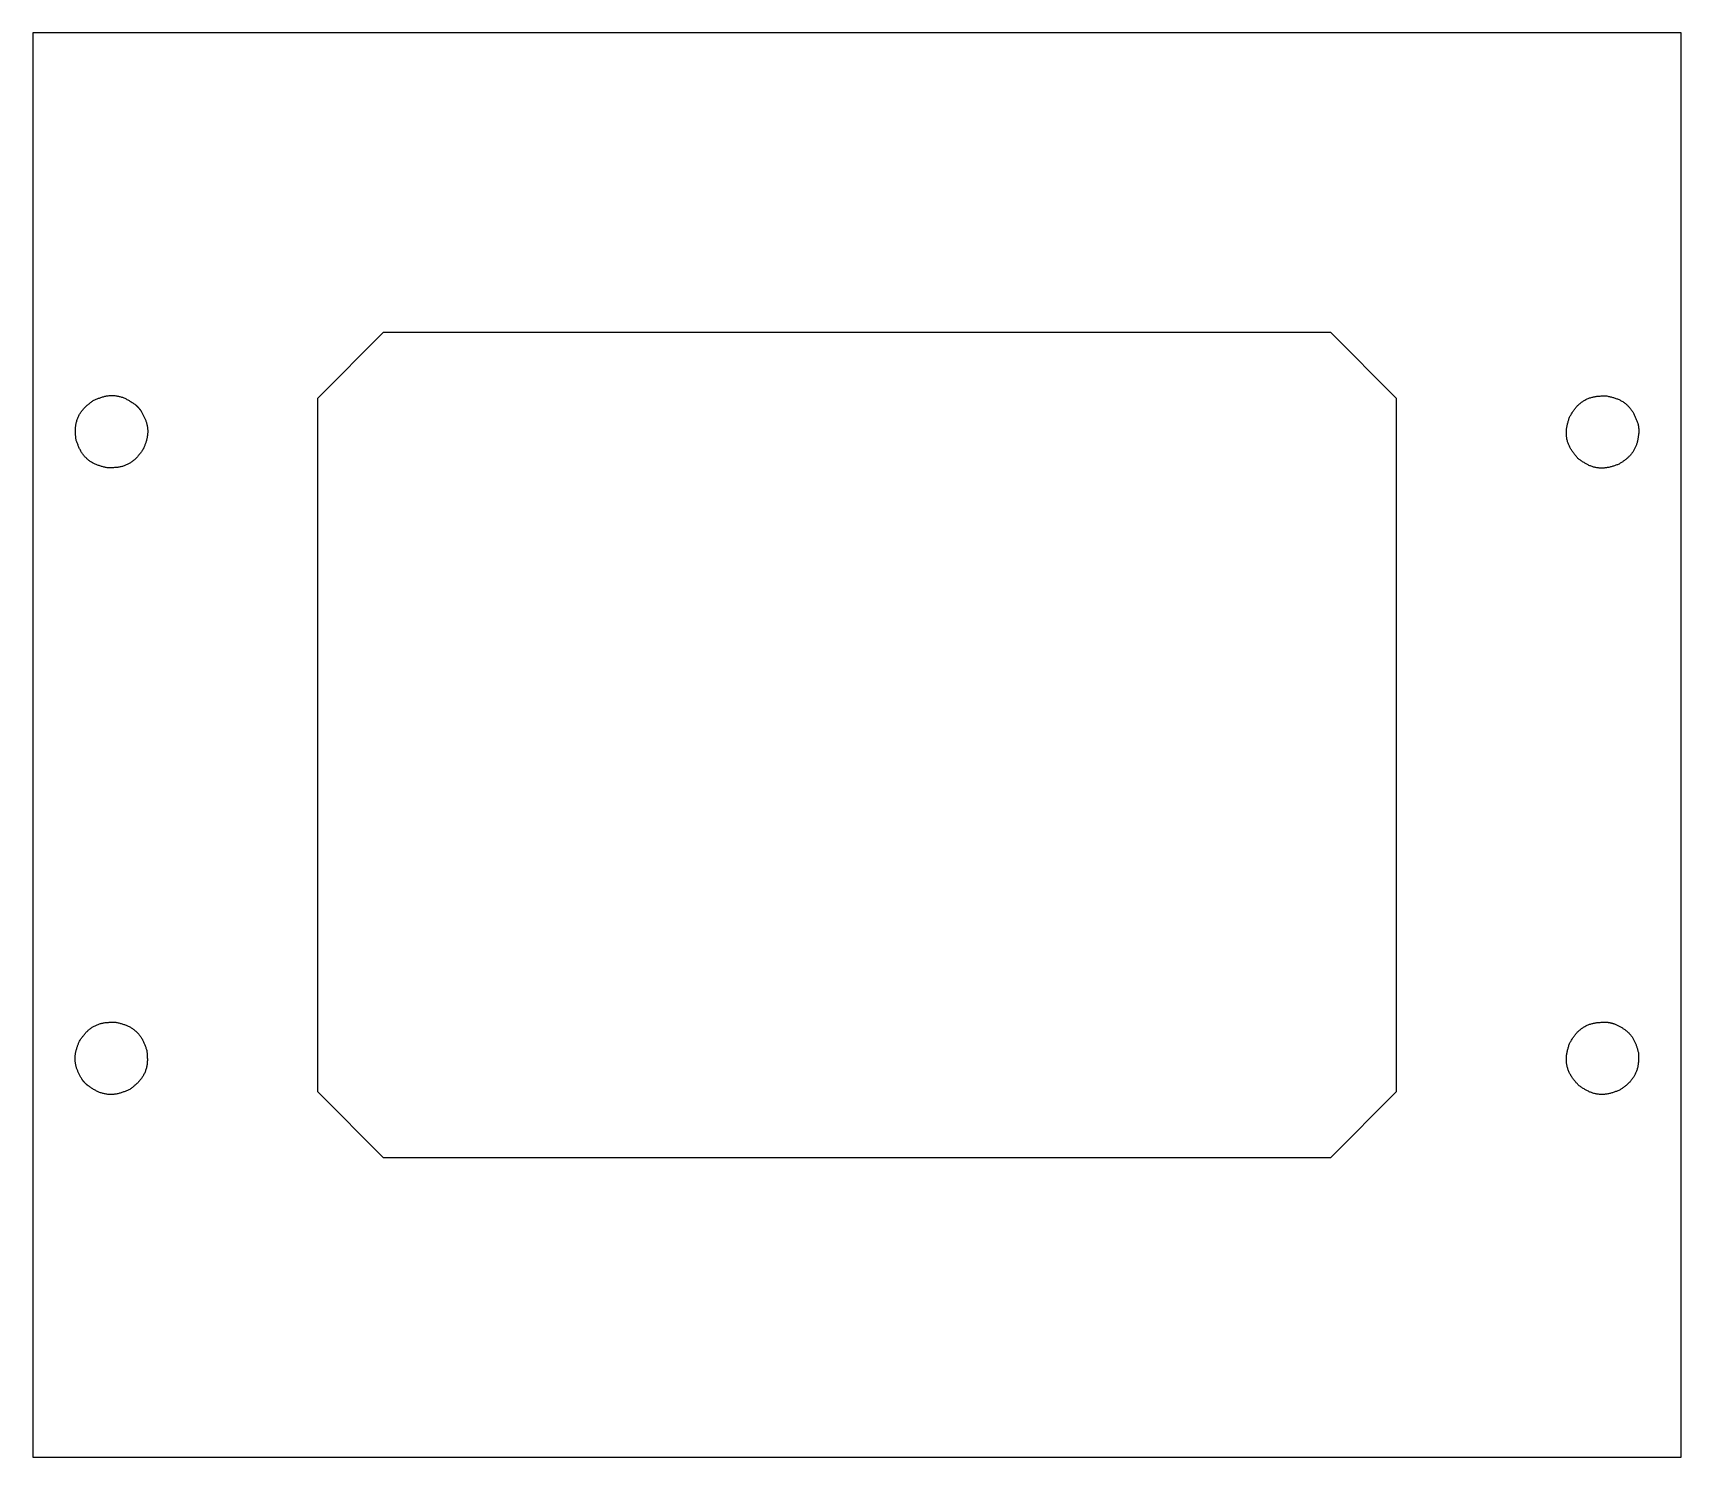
# Model space of a CAD drawing. Extents: x 0 to 125, y 0 to 433.
# Drawn here: x 0.1 to 125.1, y 0.1 to 108.1 of the extents above; entities that cross this region are included whole.
import ezdxf

# ---------------------------------------------------------------- set-up
doc = ezdxf.new("R2010")
doc.units = 0
doc.layers.add('Layer_1', color=7, linetype='CONTINUOUS')

msp = doc.modelspace()

# ---------------------------------------------------------------- linework, layer by layer
at = {"layer": 'Layer_1', "color": 7}
for p, q in [((125.141109, 108.141117), (0.141111, 108.141117)), ((0.141111, 108.141117), (0.141111, 0.141112)), ((125.141109, 0.141112), (125.141109, 108.141117)), ((21.73971, 80.442916), (26.739712, 85.442915)), ((26.739712, 85.442915), (98.542509, 85.442915)), ((98.542509, 85.442915), (103.54251, 80.442916)), ((21.73971, 27.839304), (21.73971, 80.442916)), ((103.54251, 80.442916), (103.54251, 27.839304)), ((8.315909, 79.507516), (8.315909, 79.507516)), ((121.94111, 77.891116), (121.94111, 77.891116)), ((120.040911, 33.006511), (120.040911, 33.006511)), ((3.866312, 28.774702), (3.866312, 28.774702)), ((26.739712, 22.839314), (21.73971, 27.839304)), ((103.54251, 27.839304), (98.542509, 22.839314)), ((98.542509, 22.839314), (26.739712, 22.839314)), ((0.141111, 0.141112), (125.141109, 0.141112))]:
    msp.add_line(p, q, dxfattribs=at)
for points, knots in [([(3.407156, 77.304444), (3.403245, 77.346951), (3.395423, 77.431964), (3.384489, 77.559556), (3.375178, 77.68698), (3.368269, 77.814264), (3.364599, 77.941396), (3.365012, 78.068424), (3.370337, 78.195181), (3.381303, 78.321395), (3.398743, 78.447326), (3.42349, 78.57249), (3.455338, 78.696511), (3.493993, 78.818858), (3.539228, 78.939189), (3.590942, 79.057148), (3.648792, 79.17195), (3.712581, 79.283281), (3.782211, 79.390744), (3.857494, 79.493773), (3.938295, 79.591962), (4.023695, 79.685593), (4.113314, 79.775446), (4.20646, 79.861869), (4.30245, 79.945362), (4.400744, 80.026575), (4.500769, 80.106117), (4.602015, 80.18458), (4.669838, 80.236464), (4.70375, 80.262407)], [0, 0, 0, 0, 0.12806, 0.256115, 0.384175, 0.511336, 0.638498, 0.76568, 0.892342, 1.018993, 1.145606, 1.273549, 1.40154, 1.529546, 1.658286, 1.787012, 1.915753, 2.043763, 2.171759, 2.299707, 2.426359, 2.553049, 2.679749, 2.806966, 2.934161, 3.061357, 3.189448, 3.317534, 3.445626, 3.445626, 3.445626, 3.445626]), ([(4.703758, 80.262407), (4.742976, 80.279262), (4.821411, 80.312972), (4.939381, 80.362799), (5.057692, 80.411032), (5.176611, 80.456935), (5.296389, 80.499712), (5.417328, 80.538573), (5.539528, 80.572677), (5.662955, 80.601249), (5.788113, 80.623576), (5.914799, 80.638717), (6.042592, 80.646752), (6.170896, 80.647796), (6.299317, 80.64196), (6.427484, 80.629227), (6.554544, 80.609685), (6.68014, 80.583423), (6.803861, 80.550411), (6.925112, 80.510652), (7.043465, 80.464148), (7.158904, 80.411859), (7.272055, 80.354392), (7.383023, 80.292499), (7.492128, 80.227052), (7.599608, 80.158497), (7.706668, 80.088575), (7.810702, 80.01418), (7.892083, 79.967908), (7.933717, 79.928437), (7.949879, 79.913654), (7.96594, 79.89875), (7.981973, 79.883821), (7.997937, 79.868819), (8.013823, 79.853736), (8.029614, 79.838554), (8.045294, 79.823257), (8.060846, 79.807829), (8.076255, 79.792253), (8.091516, 79.77653), (8.106628, 79.760662), (8.121588, 79.744649), (8.136394, 79.728491), (8.151039, 79.712191), (8.165523, 79.695748), (8.179842, 79.679164), (8.193993, 79.662439), (8.207973, 79.645575), (8.221799, 79.628587), (8.235492, 79.611491), (8.249071, 79.594303), (8.262553, 79.577038), (8.275959, 79.559712), (8.289307, 79.542339), (8.302618, 79.524935), (8.311479, 79.513322), (8.315909, 79.507516)], [0, 0, 0, 0, 0.128061, 0.256116, 0.384177, 0.511339, 0.638502, 0.765685, 0.892348, 1.019001, 1.145615, 1.273559, 1.40155, 1.529556, 1.658298, 1.787024, 1.915766, 2.043777, 2.171772, 2.299721, 2.426373, 2.553065, 2.679767, 2.806984, 2.934181, 3.061377, 3.189469, 3.317556, 3.445647, 3.467557, 3.489467, 3.511377, 3.533283, 3.555189, 3.577096, 3.599001, 3.620906, 3.642811, 3.664722, 3.686633, 3.708544, 3.730459, 3.752374, 3.774289, 3.796199, 3.818109, 3.840019, 3.861922, 3.883824, 3.905727, 3.927632, 3.949538, 3.971443, 3.993354, 4.015264, 4.037175, 4.037175, 4.037175, 4.037175]), ([(116.674906, 78.994066), (116.696727, 79.030754), (116.740368, 79.104128), (116.80652, 79.21378), (116.873885, 79.322342), (116.943112, 79.429378), (117.014871, 79.534389), (117.089872, 79.636914), (117.168688, 79.736332), (117.251748, 79.831995), (117.339879, 79.923624), (117.433471, 80.010337), (117.532134, 80.091953), (117.63532, 80.168213), (117.742645, 80.238976), (117.853818, 80.304011), (117.968098, 80.362885), (118.085143, 80.415461), (118.20464, 80.461474), (118.326104, 80.500576), (118.449188, 80.53252), (118.573313, 80.558072), (118.698631, 80.578086), (118.824787, 80.593254), (118.951521, 80.60438), (119.078779, 80.612307), (119.206455, 80.617864), (119.334485, 80.62183), (119.419852, 80.62394), (119.462536, 80.624995)], [0, 0, 0, 0, 0.128061, 0.256116, 0.384177, 0.511339, 0.638502, 0.765685, 0.892348, 1.019, 1.145613, 1.273558, 1.401549, 1.529555, 1.658297, 1.787023, 1.915765, 2.043775, 2.171771, 2.299719, 2.426371, 2.553061, 2.679762, 2.806979, 2.934176, 3.061372, 3.189464, 3.317551, 3.445642, 3.445642, 3.445642, 3.445642]), ([(119.462536, 80.624995), (119.504171, 80.615579), (119.58744, 80.596748), (119.712166, 80.567718), (119.836231, 80.537198), (119.959421, 80.504435), (120.081466, 80.468639), (120.20215, 80.428991), (120.321057, 80.384755), (120.437705, 80.335321), (120.552083, 80.279818), (120.663474, 80.217604), (120.771584, 80.148991), (120.875998, 80.07442), (120.976462, 79.994216), (121.072668, 79.90858), (121.163975, 79.818086), (121.250146, 79.723015), (121.330834, 79.623585), (121.405556, 79.520149), (121.473972, 79.412961), (121.536629, 79.302806), (121.594393, 79.189807), (121.647789, 79.074509), (121.697588, 78.957432), (121.744247, 78.838796), (121.789761, 78.719301), (121.8302, 78.597965), (121.868838, 78.512696), (121.879323, 78.456292), (121.883711, 78.434832), (121.887945, 78.413335), (121.892138, 78.391833), (121.896234, 78.370314), (121.900219, 78.348773), (121.90407, 78.327209), (121.907765, 78.305617), (121.91128, 78.283993), (121.914593, 78.262335), (121.917702, 78.240645), (121.920604, 78.218925), (121.923296, 78.197177), (121.925778, 78.175403), (121.928045, 78.153608), (121.930098, 78.131793), (121.931933, 78.10996), (121.933549, 78.088113), (121.934945, 78.066252), (121.936145, 78.044382), (121.937174, 78.022503), (121.938056, 78.000616), (121.938815, 77.978723), (121.939475, 77.956826), (121.94006, 77.934925), (121.940595, 77.913021), (121.940935, 77.898418), (121.941105, 77.891116)], [0, 0, 0, 0, 0.12806, 0.256115, 0.384175, 0.511337, 0.638499, 0.765683, 0.892345, 1.018997, 1.145611, 1.273555, 1.401546, 1.529551, 1.658293, 1.78702, 1.915762, 2.043772, 2.171768, 2.299717, 2.426369, 2.553059, 2.67976, 2.806977, 2.934173, 3.061369, 3.18946, 3.317546, 3.445638, 3.467548, 3.489457, 3.511367, 3.533273, 3.555179, 3.577085, 3.59899, 3.620896, 3.642801, 3.664712, 3.686624, 3.708536, 3.73045, 3.752364, 3.774279, 3.796188, 3.818097, 3.840006, 3.861909, 3.883811, 3.905714, 3.92762, 3.949525, 3.971431, 3.993341, 4.015252, 4.037162, 4.037162, 4.037162, 4.037162]), ([(8.315909, 79.507516), (8.334356, 79.474998), (8.371251, 79.409963), (8.426063, 79.31211), (8.479722, 79.213833), (8.531695, 79.114861), (8.581411, 79.014938), (8.628314, 78.913764), (8.671794, 78.811172), (8.711263, 78.707082), (8.746209, 78.601133), (8.775945, 78.493348), (8.800471, 78.384002), (8.81979, 78.273452), (8.833912, 78.161967), (8.842781, 78.049787), (8.846341, 77.937483), (8.844592, 77.825303), (8.837467, 77.713515), (8.824887, 77.602463), (8.80679, 77.492426), (8.783864, 77.38354), (8.75668, 77.275514), (8.725839, 77.168361), (8.691977, 77.062012), (8.655703, 76.956259), (8.617629, 76.850932), (8.578331, 76.745842), (8.551748, 76.675928), (8.538456, 76.640971)], [0, 0, 0, 0, 0.112159, 0.224314, 0.336473, 0.448065, 0.559657, 0.671263, 0.782566, 0.893862, 1.005135, 1.117132, 1.229159, 1.341193, 1.453683, 1.566165, 1.678655, 1.790641, 1.902619, 2.014566, 2.125788, 2.237036, 2.34829, 2.459897, 2.571491, 2.683084, 2.795281, 2.907474, 3.019671, 3.019671, 3.019671, 3.019671]), ([(117.324254, 75.87518), (117.297127, 75.907261), (117.242873, 75.971423), (117.162085, 76.068166), (117.082673, 76.165679), (117.005241, 76.264421), (116.930456, 76.364845), (116.858962, 76.467457), (116.791503, 76.572589), (116.728808, 76.680435), (116.671395, 76.791658), (116.620185, 76.906342), (116.575228, 77.024085), (116.536591, 77.144311), (116.504289, 77.266632), (116.478441, 77.390716), (116.459215, 77.51576), (116.446634, 77.641413), (116.440841, 77.767312), (116.442007, 77.892913), (116.450249, 78.017828), (116.464689, 78.141765), (116.484586, 78.265115), (116.509191, 78.387766), (116.53769, 78.509725), (116.56929, 78.631196), (116.603199, 78.752332), (116.63868, 78.87331), (116.66283, 78.953814), (116.674906, 78.994066)], [0, 0, 0, 0, 0.12604, 0.252074, 0.378113, 0.503301, 0.628489, 0.753696, 0.878415, 1.003124, 1.127796, 1.253734, 1.379716, 1.505711, 1.632404, 1.759082, 1.885775, 2.011769, 2.137749, 2.263684, 2.388387, 2.513126, 2.637875, 2.763115, 2.888335, 3.013556, 3.13963, 3.265699, 3.391772, 3.391772, 3.391772, 3.391772]), ([(121.94111, 77.891116), (121.936921, 77.853965), (121.928542, 77.779665), (121.915369, 77.668282), (121.901014, 77.557233), (121.884887, 77.446614), (121.866374, 77.336551), (121.844851, 77.227131), (121.819724, 77.118575), (121.790472, 77.011166), (121.756469, 76.904911), (121.71717, 76.800233), (121.672739, 76.697354), (121.623388, 76.596562), (121.569283, 76.498067), (121.51052, 76.402099), (121.447389, 76.309149), (121.380037, 76.219421), (121.308565, 76.133172), (121.233113, 76.050722), (121.153793, 75.972338), (121.071245, 75.897723), (120.985756, 75.826306), (120.897822, 75.757745), (120.807917, 75.691609), (120.716411, 75.627373), (120.623698, 75.564539), (120.530135, 75.502618), (120.467535, 75.461682), (120.436234, 75.441213)], [0, 0, 0, 0, 0.112159, 0.224315, 0.336474, 0.448067, 0.55966, 0.671266, 0.782569, 0.893864, 1.005136, 1.117135, 1.229162, 1.341197, 1.453687, 1.56617, 1.678661, 1.790647, 1.902624, 2.014571, 2.125794, 2.237041, 2.348296, 2.459904, 2.571498, 2.683092, 2.795289, 2.907483, 3.019681, 3.019681, 3.019681, 3.019681]), ([(5.765732, 75.162877), (5.724928, 75.172886), (5.643323, 75.192904), (5.5211, 75.223685), (5.399537, 75.255898), (5.278854, 75.290269), (5.159324, 75.327556), (5.041169, 75.368548), (4.924799, 75.413951), (4.810688, 75.464348), (4.698865, 75.520583), (4.590025, 75.583265), (4.484446, 75.652097), (4.38252, 75.726653), (4.284488, 75.806627), (4.190642, 75.89182), (4.101589, 75.981683), (4.017553, 76.075944), (3.938866, 76.174394), (3.865981, 76.276692), (3.799225, 76.382594), (3.738058, 76.491349), (3.68165, 76.602836), (3.629463, 76.716526), (3.580835, 76.831945), (3.535001, 76.948793), (3.491233, 77.066727), (3.448828, 77.185457), (3.421047, 77.264781), (3.407156, 77.304444)], [0, 0, 0, 0, 0.12604, 0.252074, 0.378114, 0.503302, 0.62849, 0.753698, 0.878417, 1.003125, 1.127797, 1.253735, 1.379719, 1.505716, 1.632409, 1.759088, 1.885781, 2.011775, 2.137756, 2.263691, 2.388394, 2.513133, 2.637882, 2.763123, 2.888345, 3.013567, 3.139641, 3.265711, 3.391787, 3.391787, 3.391787, 3.391787]), ([(8.538456, 76.640971), (8.515351, 76.606684), (8.469142, 76.538111), (8.399205, 76.43567), (8.328186, 76.334302), (8.255499, 76.234446), (8.180544, 76.136601), (8.102684, 76.041231), (8.021412, 75.948938), (7.936348, 75.860345), (7.846751, 75.775768), (7.752295, 75.696031), (7.653333, 75.621286), (7.550364, 75.551747), (7.443738, 75.487532), (7.333726, 75.428841), (7.221015, 75.37604), (7.105918, 75.32925), (6.988731, 75.288698), (6.869893, 75.25468), (6.749728, 75.227411), (6.628741, 75.206161), (6.506788, 75.190136), (6.384178, 75.178672), (6.26113, 75.171012), (6.137672, 75.166364), (6.013885, 75.16395), (5.889809, 75.163037), (5.807092, 75.16293), (5.765732, 75.162877)], [0, 0, 0, 0, 0.124037, 0.248069, 0.372105, 0.495338, 0.61857, 0.741822, 0.864616, 0.9874, 1.11015, 1.234076, 1.358044, 1.482025, 1.606661, 1.731285, 1.855922, 1.97989, 2.103847, 2.22776, 2.35053, 2.473335, 2.596149, 2.719432, 2.842697, 2.965962, 3.09004, 3.214115, 3.338194, 3.338194, 3.338194, 3.338194]), ([(120.436234, 75.441213), (120.397388, 75.427055), (120.319698, 75.398739), (120.202905, 75.356971), (120.085866, 75.316706), (119.968367, 75.278645), (119.850217, 75.243545), (119.731169, 75.212154), (119.61117, 75.185259), (119.490279, 75.163584), (119.368081, 75.147823), (119.244796, 75.138834), (119.1208, 75.136532), (118.996622, 75.140797), (118.872614, 75.151518), (118.749115, 75.168698), (118.626894, 75.192232), (118.506277, 75.22203), (118.387635, 75.258105), (118.271498, 75.300436), (118.158254, 75.349008), (118.047883, 75.402931), (117.939802, 75.461648), (117.83387, 75.524443), (117.729819, 75.590572), (117.627208, 75.659379), (117.525643, 75.730187), (117.424728, 75.802378), (117.357746, 75.850912), (117.324254, 75.87518)], [0, 0, 0, 0, 0.124037, 0.248069, 0.372105, 0.495337, 0.61857, 0.741821, 0.864615, 0.987399, 1.110148, 1.234075, 1.358043, 1.482024, 1.60666, 1.731284, 1.855921, 1.97989, 2.103846, 2.227759, 2.35053, 2.473335, 2.596149, 2.719433, 2.842698, 2.965963, 3.090041, 3.214116, 3.338194, 3.338194, 3.338194, 3.338194]), ([(3.643765, 31.641278), (3.66687, 31.675565), (3.71308, 31.744137), (3.783017, 31.846577), (3.854036, 31.947945), (3.926724, 32.0478), (4.001678, 32.145643), (4.079538, 32.241012), (4.16081, 32.333304), (4.245873, 32.421896), (4.335469, 32.506472), (4.429926, 32.586208), (4.528889, 32.660951), (4.631859, 32.730488), (4.738485, 32.794701), (4.848497, 32.853391), (4.961208, 32.90619), (5.076304, 32.952978), (5.193491, 32.993529), (5.312328, 33.027547), (5.432493, 33.054814), (5.55348, 33.076064), (5.675432, 33.092089), (5.798042, 33.103552), (5.921091, 33.111213), (6.044548, 33.115861), (6.168335, 33.118274), (6.292409, 33.119187), (6.375127, 33.119293), (6.416486, 33.119346)], [0, 0, 0, 0, 0.124037, 0.248068, 0.372104, 0.495335, 0.618567, 0.741817, 0.86461, 0.987394, 1.110143, 1.234068, 1.358036, 1.482016, 1.606652, 1.731275, 1.855911, 1.979879, 2.103834, 2.227746, 2.350516, 2.47332, 2.596134, 2.719417, 2.842682, 2.965947, 3.090025, 3.214098, 3.338176, 3.338176, 3.338176, 3.338176]), ([(6.416486, 33.119346), (6.45729, 33.109337), (6.538895, 33.08932), (6.661118, 33.05854), (6.782682, 33.026328), (6.903365, 32.991959), (7.022895, 32.954672), (7.14105, 32.913681), (7.257421, 32.868279), (7.371533, 32.817882), (7.483357, 32.761649), (7.592196, 32.698968), (7.697776, 32.630138), (7.799702, 32.555583), (7.897735, 32.47561), (7.991581, 32.390418), (8.080635, 32.300556), (8.16467, 32.206295), (8.243358, 32.107846), (8.316242, 32.005548), (8.382999, 31.899646), (8.444167, 31.790893), (8.500575, 31.679407), (8.552761, 31.565717), (8.601389, 31.450298), (8.647221, 31.333451), (8.690989, 31.215517), (8.733394, 31.096789), (8.761174, 31.017465), (8.775065, 30.977802)], [0, 0, 0, 0, 0.12604, 0.252074, 0.378113, 0.503301, 0.62849, 0.753698, 0.878416, 1.003125, 1.127797, 1.253736, 1.379718, 1.505715, 1.632408, 1.759086, 1.885779, 2.011773, 2.137753, 2.263689, 2.38839, 2.513129, 2.637877, 2.763118, 2.888339, 3.01356, 3.139634, 3.265703, 3.391777, 3.391777, 3.391777, 3.391777]), ([(116.674906, 31.494082), (116.696727, 31.53077), (116.740368, 31.604144), (116.80652, 31.713794), (116.873885, 31.822355), (116.943112, 31.92939), (117.014871, 32.0344), (117.089872, 32.136923), (117.168688, 32.236341), (117.251748, 32.332003), (117.33988, 32.423631), (117.433471, 32.510344), (117.532134, 32.591959), (117.635321, 32.668218), (117.742646, 32.738979), (117.853819, 32.804012), (117.9681, 32.862885), (118.085145, 32.915459), (118.204643, 32.961471), (118.326107, 33.000572), (118.449191, 33.032515), (118.573316, 33.058065), (118.698634, 33.078083), (118.824789, 33.093236), (118.951525, 33.104418), (119.078773, 33.112132), (119.206484, 33.118491), (119.334378, 33.119457), (119.427413, 33.129851), (119.484297, 33.122396), (119.506062, 33.119938), (119.527816, 33.117322), (119.549562, 33.114666), (119.571294, 33.111911), (119.593012, 33.109044), (119.614711, 33.10604), (119.636387, 33.102879), (119.658039, 33.099537), (119.67966, 33.095992), (119.701249, 33.092244), (119.722803, 33.08829), (119.744318, 33.084129), (119.765793, 33.07976), (119.787222, 33.075182), (119.808605, 33.070394), (119.829937, 33.065393), (119.851216, 33.060178), (119.872438, 33.054749), (119.893609, 33.04913), (119.914735, 33.043345), (119.935823, 33.03742), (119.956879, 33.031379), (119.97791, 33.025242), (119.998921, 33.019034), (120.019919, 33.012779), (120.033914, 33.008593), (120.040911, 33.0065)], [0, 0, 0, 0, 0.12806, 0.256114, 0.384174, 0.511336, 0.638497, 0.76568, 0.892342, 1.018994, 1.145607, 1.273551, 1.401541, 1.529546, 1.658288, 1.787014, 1.915755, 2.043765, 2.171761, 2.29971, 2.426361, 2.553051, 2.679752, 2.806969, 2.934165, 3.061361, 3.189451, 3.317537, 3.445629, 3.467539, 3.489449, 3.511358, 3.533265, 3.555171, 3.577078, 3.598983, 3.620888, 3.642794, 3.664705, 3.686617, 3.708529, 3.730444, 3.752358, 3.774272, 3.796183, 3.818093, 3.840004, 3.861907, 3.88381, 3.905713, 3.927618, 3.949524, 3.971429, 3.99334, 4.01525, 4.037161, 4.037161, 4.037161, 4.037161]), ([(120.040911, 33.006511), (120.074949, 32.991047), (120.143024, 32.960118), (120.244885, 32.913172), (120.346062, 32.865204), (120.446283, 32.815684), (120.545238, 32.764067), (120.642652, 32.709785), (120.73813, 32.652344), (120.831243, 32.591334), (120.921791, 32.526161), (121.009203, 32.456439), (121.093317, 32.382393), (121.173926, 32.304311), (121.250882, 32.222418), (121.323995, 32.136877), (121.392886, 32.048113), (121.45741, 31.95633), (121.517353, 31.861704), (121.572451, 31.764466), (121.622488, 31.664807), (121.667942, 31.563241), (121.709446, 31.459867), (121.747478, 31.355051), (121.782594, 31.24911), (121.815408, 31.142233), (121.846516, 31.034642), (121.876493, 30.926523), (121.896081, 30.854336), (121.905875, 30.818242)], [0, 0, 0, 0, 0.112159, 0.224314, 0.336473, 0.448065, 0.559657, 0.671263, 0.782565, 0.893861, 1.005133, 1.117131, 1.229158, 1.341193, 1.453683, 1.566165, 1.678656, 1.790642, 1.902619, 2.014567, 2.125789, 2.237037, 2.348291, 2.459899, 2.571492, 2.683085, 2.795282, 2.907476, 3.019673, 3.019673, 3.019673, 3.019673]), ([(3.866312, 28.774702), (3.847865, 28.80722), (3.81097, 28.872256), (3.756158, 28.97011), (3.702499, 29.068389), (3.650526, 29.167361), (3.60081, 29.267286), (3.553907, 29.368461), (3.510427, 29.471054), (3.470958, 29.575144), (3.436011, 29.681093), (3.406275, 29.78888), (3.38175, 29.898226), (3.362431, 30.008778), (3.348309, 30.120265), (3.33944, 30.232445), (3.33588, 30.344751), (3.337629, 30.456933), (3.344754, 30.568721), (3.357334, 30.679775), (3.375431, 30.789813), (3.398357, 30.8987), (3.425541, 31.006728), (3.456382, 31.113882), (3.490244, 31.220232), (3.526518, 31.325986), (3.564592, 31.431315), (3.60389, 31.536406), (3.630473, 31.60632), (3.643765, 31.641278)], [0, 0, 0, 0, 0.11216, 0.224316, 0.336475, 0.448069, 0.559662, 0.67127, 0.782573, 0.893869, 1.005142, 1.117141, 1.229168, 1.341204, 1.453696, 1.566179, 1.678671, 1.790658, 1.902636, 2.014584, 2.125808, 2.237057, 2.348312, 2.459921, 2.571516, 2.68311, 2.795308, 2.907503, 3.019701, 3.019701, 3.019701, 3.019701]), ([(117.364583, 28.338897), (117.336434, 28.370987), (117.280137, 28.435167), (117.196294, 28.531965), (117.113862, 28.62958), (117.033457, 28.728494), (116.955761, 28.82919), (116.881431, 28.932203), (116.811234, 29.037883), (116.74592, 29.14644), (116.68601, 29.258573), (116.632462, 29.37438), (116.58533, 29.493436), (116.544688, 29.615138), (116.510555, 29.739076), (116.483058, 29.864905), (116.46238, 29.991786), (116.448546, 30.11935), (116.441711, 30.247218), (116.442057, 30.374822), (116.449712, 30.501753), (116.463769, 30.6277), (116.48346, 30.753069), (116.508019, 30.877738), (116.5366, 31.001706), (116.568386, 31.125186), (116.602555, 31.24833), (116.638346, 31.37132), (116.662719, 31.453161), (116.674906, 31.494082)], [0, 0, 0, 0, 0.12806, 0.256116, 0.384176, 0.511338, 0.6385, 0.765684, 0.892347, 1.018999, 1.145613, 1.273557, 1.401549, 1.529555, 1.658297, 1.787024, 1.915765, 2.043777, 2.171773, 2.299723, 2.426375, 2.553066, 2.679768, 2.806985, 2.934181, 3.061377, 3.189469, 3.317556, 3.445648, 3.445648, 3.445648, 3.445648]), ([(8.775065, 30.977802), (8.778976, 30.935295), (8.786798, 30.850281), (8.797732, 30.722688), (8.807044, 30.595264), (8.813952, 30.467979), (8.817622, 30.340846), (8.817209, 30.213818), (8.811884, 30.08706), (8.800918, 29.960846), (8.783478, 29.834914), (8.758731, 29.709749), (8.726883, 29.585727), (8.688229, 29.463379), (8.642996, 29.343047), (8.591282, 29.225086), (8.533433, 29.110283), (8.469645, 28.99895), (8.400016, 28.891486), (8.324733, 28.788456), (8.243932, 28.690267), (8.158531, 28.596635), (8.06891, 28.506784), (7.975763, 28.42036), (7.879773, 28.336867), (7.781478, 28.255654), (7.681452, 28.176112), (7.580204, 28.097649), (7.51238, 28.045765), (7.478468, 28.019822)], [0, 0, 0, 0, 0.128061, 0.256117, 0.384177, 0.511339, 0.638501, 0.765684, 0.892346, 1.018999, 1.145612, 1.273556, 1.401548, 1.529554, 1.658296, 1.787023, 1.915765, 2.043776, 2.171772, 2.299721, 2.426373, 2.553064, 2.679765, 2.806982, 2.934178, 3.061375, 3.189467, 3.317554, 3.445646, 3.445646, 3.445646, 3.445646]), ([(121.905875, 30.818242), (121.907335, 30.776922), (121.910256, 30.694285), (121.913887, 30.570302), (121.916013, 30.446549), (121.915902, 30.323039), (121.912776, 30.199824), (121.905845, 30.076903), (121.894345, 29.954466), (121.877602, 29.832793), (121.854832, 29.711704), (121.825283, 29.591676), (121.789155, 29.473038), (121.746724, 29.356255), (121.698207, 29.241631), (121.643705, 29.129485), (121.583555, 29.020518), (121.517943, 28.915012), (121.446973, 28.813324), (121.370827, 28.715952), (121.28964, 28.62326), (121.20425, 28.534953), (121.115008, 28.450307), (121.022552, 28.368964), (120.927506, 28.290441), (120.830358, 28.214115), (120.731631, 28.139402), (120.631788, 28.065735), (120.56493, 28.017029), (120.531501, 27.992675)], [0, 0, 0, 0, 0.124036, 0.248068, 0.372104, 0.495336, 0.618569, 0.74182, 0.864614, 0.987399, 1.110149, 1.234075, 1.358043, 1.482024, 1.606661, 1.731284, 1.855921, 1.979889, 2.103845, 2.227758, 2.350528, 2.473332, 2.596146, 2.71943, 2.842695, 2.96596, 3.090038, 3.214112, 3.338191, 3.338191, 3.338191, 3.338191]), ([(7.478463, 28.019822), (7.439245, 28.002967), (7.36081, 27.969258), (7.24284, 27.919432), (7.124529, 27.8712), (7.005609, 27.825298), (6.885832, 27.782522), (6.764892, 27.743663), (6.642693, 27.709559), (6.519266, 27.680988), (6.394108, 27.658661), (6.267422, 27.643521), (6.13963, 27.635486), (6.011326, 27.634442), (5.882906, 27.640279), (5.754739, 27.653011), (5.627679, 27.672552), (5.502084, 27.698814), (5.378362, 27.731825), (5.257112, 27.771583), (5.138759, 27.818086), (5.023321, 27.870374), (4.91017, 27.927839), (4.799201, 27.989732), (4.690096, 28.055177), (4.582615, 28.12373), (4.475554, 28.193651), (4.371519, 28.268044), (4.290138, 28.314315), (4.248504, 28.353786), (4.232342, 28.36857), (4.21628, 28.383473), (4.200248, 28.398401), (4.184284, 28.413402), (4.168398, 28.428485), (4.152608, 28.443667), (4.136928, 28.458963), (4.121376, 28.474392), (4.105967, 28.489967), (4.090704, 28.50569), (4.075591, 28.521557), (4.060631, 28.53757), (4.045826, 28.553727), (4.031181, 28.570027), (4.016697, 28.58647), (4.002379, 28.603054), (3.988228, 28.619778), (3.974248, 28.636643), (3.960422, 28.65363), (3.946729, 28.670726), (3.93315, 28.687914), (3.919668, 28.705179), (3.906262, 28.722506), (3.892914, 28.739879), (3.879603, 28.757283), (3.870742, 28.768896), (3.866312, 28.774702)], [0, 0, 0, 0, 0.12806, 0.256116, 0.384176, 0.511338, 0.6385, 0.765683, 0.892346, 1.018998, 1.145612, 1.273555, 1.401546, 1.529552, 1.658293, 1.78702, 1.915761, 2.043771, 2.171767, 2.299715, 2.426367, 2.553057, 2.679758, 2.806975, 2.934172, 3.061368, 3.189459, 3.317546, 3.445637, 3.467547, 3.489457, 3.511367, 3.533273, 3.555178, 3.577084, 3.598989, 3.620893, 3.642798, 3.66471, 3.686621, 3.708533, 3.730447, 3.752361, 3.774275, 3.796185, 3.818095, 3.840005, 3.861907, 3.88381, 3.905713, 3.927618, 3.949524, 3.97143, 3.99334, 4.015251, 4.037161, 4.037161, 4.037161, 4.037161]), ([(120.531501, 27.992675), (120.492607, 27.976789), (120.41482, 27.945018), (120.297846, 27.89808), (120.180564, 27.852689), (120.062727, 27.809561), (119.944108, 27.76947), (119.824424, 27.733185), (119.703591, 27.701516), (119.58165, 27.675216), (119.458129, 27.654983), (119.333232, 27.641718), (119.207359, 27.635344), (119.081075, 27.63575), (118.954758, 27.642826), (118.82876, 27.656586), (118.703894, 27.676942), (118.580503, 27.703808), (118.458976, 27.737205), (118.339882, 27.777127), (118.223627, 27.823565), (118.110217, 27.875594), (117.999051, 27.932632), (117.890005, 27.993934), (117.782822, 28.058726), (117.67706, 28.126318), (117.57233, 28.196001), (117.468236, 28.267129), (117.399134, 28.314974), (117.364583, 28.338897)], [0, 0, 0, 0, 0.12604, 0.252075, 0.378115, 0.503303, 0.628491, 0.753699, 0.878418, 1.003127, 1.127799, 1.253738, 1.379721, 1.505718, 1.632411, 1.75909, 1.885784, 2.011778, 2.137758, 2.263694, 2.388397, 2.513136, 2.637885, 2.763126, 2.888348, 3.013569, 3.139644, 3.265714, 3.391789, 3.391789, 3.391789, 3.391789])]:
    msp.add_open_spline(points, degree=3, knots=knots, dxfattribs=at)

doc.saveas('drawing.dxf')
